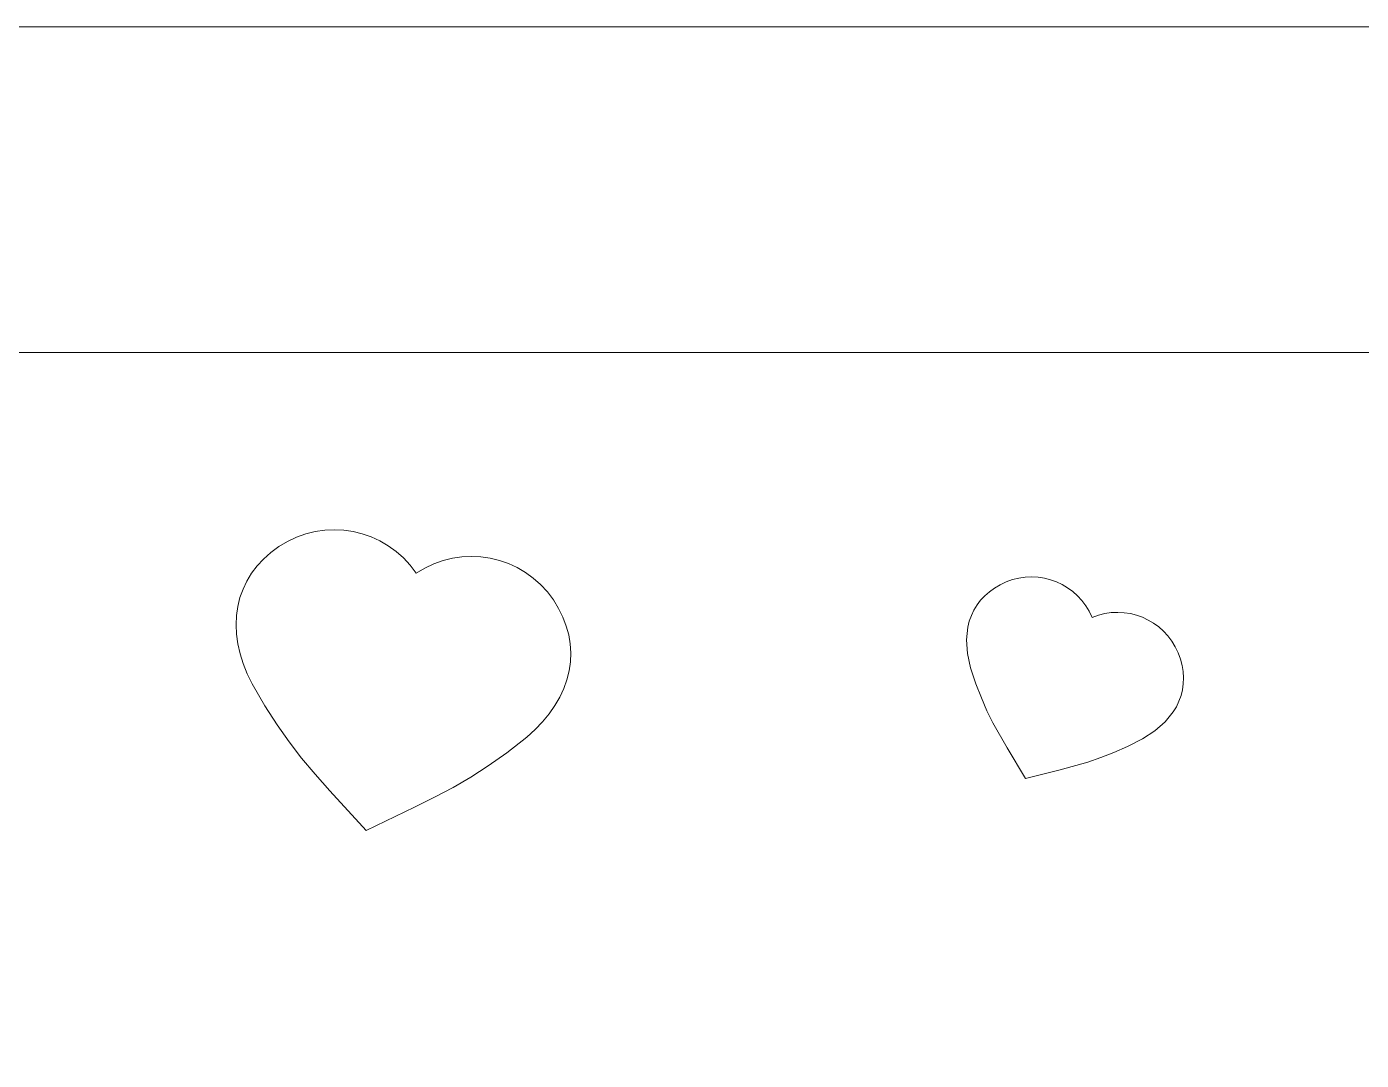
# Model space of a CAD drawing. Header units: millimetres. Extents: x -178 to 178, y -197 to 165.
# Drawn here: x 91.12 to 125.16, y 139.1 to 165.48 of the extents above; entities that cross this region are included whole.
import ezdxf

# ---------------------------------------------------------------- set-up
doc = ezdxf.new("R2010")
doc.units = ezdxf.units.MM
doc.header["$MEASUREMENT"] = 0
doc.layers.add('Calque_par_d_faut', color=7, linetype='Continuous')

msp = doc.modelspace()

# ---------------------------------------------------------------- linework, layer by layer
at = {"layer": 'Calque_par_d_faut', "color": 1, "lineweight": 9}
msp.add_open_spline([(-173.1455, 165.4772), (-174.4725, 165.4763), (-175.7447, 164.9484), (-176.6824, 164.0095), (-176.6824, 164.0095), (-177.6201, 163.0707), (-178.1464, 161.8041), (-178.1455, 160.4772), (-178.1455, 160.4772), (-178.1455, 160.4772), (-178.1455, -24.5228), (-178.1455, -24.5228), (-178.1455, -24.5228), (-178.1447, -25.8498), (-177.6168, -27.122), (-176.6779, -28.0597), (-176.6779, -28.0597), (-175.7391, -28.9974), (-174.4725, -29.5237), (-173.1455, -29.5228), (-173.1455, -29.5228), (-173.1455, -29.5228), (172.4975, -29.5228), (172.4975, -29.5228), (172.4975, -29.5228), (173.8245, -29.522), (175.0967, -28.9941), (176.0344, -28.0552), (176.0344, -28.0552), (176.9721, -27.1163), (177.4984, -25.8498), (177.4975, -24.5228), (177.4975, -24.5228), (177.4975, -24.5228), (177.4975, 71.9694), (177.4975, 71.9694), (177.4975, 71.9694), (177.4975, 71.9694), (177.4975, 79.9694), (177.4975, 79.9694), (177.4975, 79.9694), (177.4975, 79.9694), (177.4975, 160.4772), (177.4975, 160.4772), (177.4975, 160.4772), (177.4967, 161.8041), (176.9688, 163.0763), (176.0299, 164.014), (176.0299, 164.014), (175.0911, 164.9517), (173.8245, 165.478), (172.4975, 165.4772), (172.4975, 165.4772), (172.4975, 165.4772), (-173.1455, 165.4772), (-173.1455, 165.4772), (-173.1455, 165.4772), (-173.1455, 165.4772), (-173.1455, 165.4772), (-173.1455, 165.4772)], degree=3, knots=[0, 0, 0, 0, 0.0625, 0.0625, 0.0625, 0.0625, 0.125, 0.125, 0.125, 0.125, 0.1875, 0.1875, 0.1875, 0.1875, 0.25, 0.25, 0.25, 0.25, 0.3125, 0.3125, 0.3125, 0.3125, 0.375, 0.375, 0.375, 0.375, 0.4375, 0.4375, 0.4375, 0.4375, 0.5, 0.5, 0.5, 0.5, 0.5625, 0.5625, 0.5625, 0.5625, 0.625, 0.625, 0.625, 0.625, 0.6875, 0.6875, 0.6875, 0.6875, 0.75, 0.75, 0.75, 0.75, 0.8125, 0.8125, 0.8125, 0.8125, 0.875, 0.875, 0.875, 0.875, 1, 1, 1, 1], dxfattribs=at)
at = {"layer": 'Calque_par_d_faut', "color": 150, "lineweight": 9}
for points, knots in [([(159.0166, 157.1652), (159.8117, 157.1657), (160.5745, 156.8503), (161.1371, 156.2884), (161.1371, 156.2884), (161.6997, 155.7265), (162.0161, 154.9604), (162.0166, 154.1652), (162.0166, 154.1652), (162.0166, 154.1652), (162.0166, -18.2109), (162.0166, -18.2109), (162.0166, -18.2109), (162.0171, -19.006), (161.7017, -19.7688), (161.1398, -20.3314), (161.1398, -20.3314), (160.5779, -20.894), (159.8117, -21.2104), (159.0166, -21.2109), (159.0166, -21.2109), (159.0166, -21.2109), (38.413, -21.2109), (38.413, -21.2109), (38.413, -21.2109), (37.6179, -21.2114), (36.8551, -20.896), (36.2925, -20.3341), (36.2925, -20.3341), (35.7299, -19.7722), (35.4135, -19.006), (35.413, -18.2109), (35.413, -18.2109), (35.413, -18.2109), (35.413, 154.1652), (35.413, 154.1652), (35.413, 154.1652), (35.4125, 154.9604), (35.7279, 155.7231), (36.2898, 156.2857), (36.2898, 156.2857), (36.8517, 156.8484), (37.6179, 157.1647), (38.413, 157.1652), (38.413, 157.1652), (38.413, 157.1652), (159.0166, 157.1652), (159.0166, 157.1652), (159.0166, 157.1652), (159.0166, 157.1652), (159.0166, 157.1652), (159.0166, 157.1652)], [0, 0, 0, 0, 0.0714286, 0.0714286, 0.0714286, 0.0714286, 0.1428571, 0.1428571, 0.1428571, 0.1428571, 0.2142857, 0.2142857, 0.2142857, 0.2142857, 0.2857143, 0.2857143, 0.2857143, 0.2857143, 0.3571429, 0.3571429, 0.3571429, 0.3571429, 0.4285714, 0.4285714, 0.4285714, 0.4285714, 0.5, 0.5, 0.5, 0.5, 0.5714286, 0.5714286, 0.5714286, 0.5714286, 0.6428571, 0.6428571, 0.6428571, 0.6428571, 0.7142857, 0.7142857, 0.7142857, 0.7142857, 0.7857143, 0.7857143, 0.7857143, 0.7857143, 0.8571429, 0.8571429, 0.8571429, 0.8571429, 1, 1, 1, 1]), ([(101.0555, 151.5305), (101.0555, 151.5305), (101.2764, 151.6638), (101.2764, 151.6638), (101.2764, 151.6638), (101.2764, 151.6638), (101.5053, 151.772), (101.5053, 151.772), (101.5053, 151.772), (101.5053, 151.772), (101.7404, 151.8555), (101.7404, 151.8555), (101.7404, 151.8555), (101.7404, 151.8555), (101.9798, 151.9147), (101.9798, 151.9147), (101.9798, 151.9147), (101.9798, 151.9147), (102.2219, 151.9499), (102.2219, 151.9499), (102.2219, 151.9499), (102.2219, 151.9499), (102.4648, 151.9614), (102.4648, 151.9614), (102.4648, 151.9614), (102.4648, 151.9614), (102.7068, 151.9495), (102.7068, 151.9495), (102.7068, 151.9495), (102.7068, 151.9495), (102.9462, 151.9147), (102.9462, 151.9147), (102.9462, 151.9147), (102.9462, 151.9147), (103.1812, 151.8572), (103.1812, 151.8572), (103.1812, 151.8572), (103.1812, 151.8572), (103.41, 151.7774), (103.41, 151.7774), (103.41, 151.7774), (103.41, 151.7774), (103.6309, 151.6757), (103.6309, 151.6757), (103.6309, 151.6757), (103.6309, 151.6757), (103.8421, 151.5523), (103.8421, 151.5523), (103.8421, 151.5523), (103.8421, 151.5523), (104.0418, 151.4076), (104.0418, 151.4076), (104.0418, 151.4076), (104.0418, 151.4076), (104.2284, 151.242), (104.2284, 151.242), (104.2284, 151.242), (104.2284, 151.242), (104.4, 151.0558), (104.4, 151.0558), (104.4, 151.0558), (104.4, 151.0558), (104.5549, 150.8494), (104.5549, 150.8494), (104.5549, 150.8494), (104.5549, 150.8494), (104.6886, 150.6308), (104.6886, 150.6308), (104.6886, 150.6308), (104.6886, 150.6308), (104.7981, 150.4085), (104.7981, 150.4085), (104.7981, 150.4085), (104.7981, 150.4085), (104.8836, 150.1832), (104.8836, 150.1832), (104.8836, 150.1832), (104.8836, 150.1832), (104.9451, 149.9558), (104.9451, 149.9558), (104.9451, 149.9558), (104.9451, 149.9558), (104.9829, 149.727), (104.9829, 149.727), (104.9829, 149.727), (104.9829, 149.727), (104.997, 149.4977), (104.997, 149.4977), (104.997, 149.4977), (104.997, 149.4977), (104.9877, 149.2687), (104.9877, 149.2687), (104.9877, 149.2687), (104.9877, 149.2687), (104.9551, 149.0407), (104.9551, 149.0407), (104.9551, 149.0407), (104.9551, 149.0407), (104.8993, 148.8145), (104.8993, 148.8145), (104.8993, 148.8145), (104.8993, 148.8145), (104.8205, 148.591), (104.8205, 148.591), (104.8205, 148.591), (104.8205, 148.591), (104.7189, 148.3709), (104.7189, 148.3709), (104.7189, 148.3709), (104.7189, 148.3709), (104.5946, 148.155), (104.5946, 148.155), (104.5946, 148.155), (104.5946, 148.155), (104.4478, 147.9442), (104.4478, 147.9442), (104.4478, 147.9442), (104.4478, 147.9442), (104.2787, 147.7393), (104.2787, 147.7393), (104.2787, 147.7393), (104.2787, 147.7393), (104.0873, 147.5409), (104.0873, 147.5409), (104.0873, 147.5409), (104.0873, 147.5409), (103.8738, 147.35), (103.8738, 147.35), (103.8738, 147.35), (103.8738, 147.35), (103.363, 146.9522), (103.363, 146.9522), (103.363, 146.9522), (103.363, 146.9522), (102.8936, 146.6165), (102.8936, 146.6165), (102.8936, 146.6165), (102.8936, 146.6165), (102.4448, 146.326), (102.4448, 146.326), (102.4448, 146.326), (102.4448, 146.326), (101.9956, 146.0641), (101.9956, 146.0641), (101.9956, 146.0641), (101.9956, 146.0641), (101.5253, 145.8142), (101.5253, 145.8142), (101.5253, 145.8142), (101.5253, 145.8142), (101.0129, 145.5595), (101.0129, 145.5595), (101.0129, 145.5595), (101.0129, 145.5595), (99.7785, 144.9691), (99.7785, 144.9691), (99.7785, 144.9691), (99.7785, 144.9691), (98.8555, 145.9793), (98.8555, 145.9793), (98.8555, 145.9793), (98.8555, 145.9793), (98.4761, 146.4076), (98.4761, 146.4076), (98.4761, 146.4076), (98.4761, 146.4076), (98.1338, 146.8157), (98.1338, 146.8157), (98.1338, 146.8157), (98.1338, 146.8157), (97.8157, 147.2269), (97.8157, 147.2269), (97.8157, 147.2269), (97.8157, 147.2269), (97.5086, 147.6645), (97.5086, 147.6645), (97.5086, 147.6645), (97.5086, 147.6645), (97.1994, 148.1518), (97.1994, 148.1518), (97.1994, 148.1518), (97.1994, 148.1518), (96.875, 148.7121), (96.875, 148.7121), (96.875, 148.7121), (96.875, 148.7121), (96.7487, 148.9691), (96.7487, 148.9691), (96.7487, 148.9691), (96.7487, 148.9691), (96.6457, 149.2248), (96.6457, 149.2248), (96.6457, 149.2248), (96.6457, 149.2248), (96.5657, 149.4782), (96.5657, 149.4782), (96.5657, 149.4782), (96.5657, 149.4782), (96.5087, 149.7287), (96.5087, 149.7287), (96.5087, 149.7287), (96.5087, 149.7287), (96.4744, 149.9754), (96.4744, 149.9754), (96.4744, 149.9754), (96.4744, 149.9754), (96.4628, 150.2176), (96.4628, 150.2176), (96.4628, 150.2176), (96.4628, 150.2176), (96.4736, 150.4543), (96.4736, 150.4543), (96.4736, 150.4543), (96.4736, 150.4543), (96.5067, 150.6849), (96.5067, 150.6849), (96.5067, 150.6849), (96.5067, 150.6849), (96.562, 150.9085), (96.562, 150.9085), (96.562, 150.9085), (96.562, 150.9085), (96.6393, 151.1243), (96.6393, 151.1243), (96.6393, 151.1243), (96.6393, 151.1243), (96.7384, 151.3316), (96.7384, 151.3316), (96.7384, 151.3316), (96.7384, 151.3316), (96.8591, 151.5295), (96.8591, 151.5295), (96.8591, 151.5295), (96.8591, 151.5295), (97.0015, 151.7172), (97.0015, 151.7172), (97.0015, 151.7172), (97.0015, 151.7172), (97.1652, 151.894), (97.1652, 151.894), (97.1652, 151.894), (97.1652, 151.894), (97.3501, 152.059), (97.3501, 152.059), (97.3501, 152.059), (97.3501, 152.059), (97.556, 152.2115), (97.556, 152.2115), (97.556, 152.2115), (97.556, 152.2115), (97.777, 152.3448), (97.777, 152.3448), (97.777, 152.3448), (97.777, 152.3448), (98.0059, 152.4531), (98.0059, 152.4531), (98.0059, 152.4531), (98.0059, 152.4531), (98.241, 152.5366), (98.241, 152.5366), (98.241, 152.5366), (98.241, 152.5366), (98.4804, 152.5958), (98.4804, 152.5958), (98.4804, 152.5958), (98.4804, 152.5958), (98.7224, 152.6309), (98.7224, 152.6309), (98.7224, 152.6309), (98.7224, 152.6309), (98.9654, 152.6424), (98.9654, 152.6424), (98.9654, 152.6424), (98.9654, 152.6424), (99.2074, 152.6306), (99.2074, 152.6306), (99.2074, 152.6306), (99.2074, 152.6306), (99.4468, 152.5957), (99.4468, 152.5957), (99.4468, 152.5957), (99.4468, 152.5957), (99.6818, 152.5383), (99.6818, 152.5383), (99.6818, 152.5383), (99.6818, 152.5383), (99.9106, 152.4585), (99.9106, 152.4585), (99.9106, 152.4585), (99.9106, 152.4585), (100.1315, 152.3567), (100.1315, 152.3567), (100.1315, 152.3567), (100.1315, 152.3567), (100.3427, 152.2333), (100.3427, 152.2333), (100.3427, 152.2333), (100.3427, 152.2333), (100.5424, 152.0887), (100.5424, 152.0887), (100.5424, 152.0887), (100.5424, 152.0887), (100.729, 151.9231), (100.729, 151.9231), (100.729, 151.9231), (100.729, 151.9231), (100.9006, 151.7369), (100.9006, 151.7369), (100.9006, 151.7369), (100.9006, 151.7369), (101.0555, 151.5305), (101.0555, 151.5305), (101.0555, 151.5305), (101.0555, 151.5305), (101.0555, 151.5305), (101.0555, 151.5305)], [0, 0, 0, 0, 0.0125, 0.0125, 0.0125, 0.0125, 0.025, 0.025, 0.025, 0.025, 0.0375, 0.0375, 0.0375, 0.0375, 0.05, 0.05, 0.05, 0.05, 0.0625, 0.0625, 0.0625, 0.0625, 0.075, 0.075, 0.075, 0.075, 0.0875, 0.0875, 0.0875, 0.0875, 0.1, 0.1, 0.1, 0.1, 0.1125, 0.1125, 0.1125, 0.1125, 0.125, 0.125, 0.125, 0.125, 0.1375, 0.1375, 0.1375, 0.1375, 0.15, 0.15, 0.15, 0.15, 0.1625, 0.1625, 0.1625, 0.1625, 0.175, 0.175, 0.175, 0.175, 0.1875, 0.1875, 0.1875, 0.1875, 0.2, 0.2, 0.2, 0.2, 0.2125, 0.2125, 0.2125, 0.2125, 0.225, 0.225, 0.225, 0.225, 0.2375, 0.2375, 0.2375, 0.2375, 0.25, 0.25, 0.25, 0.25, 0.2625, 0.2625, 0.2625, 0.2625, 0.275, 0.275, 0.275, 0.275, 0.2875, 0.2875, 0.2875, 0.2875, 0.3, 0.3, 0.3, 0.3, 0.3125, 0.3125, 0.3125, 0.3125, 0.325, 0.325, 0.325, 0.325, 0.3375, 0.3375, 0.3375, 0.3375, 0.35, 0.35, 0.35, 0.35, 0.3625, 0.3625, 0.3625, 0.3625, 0.375, 0.375, 0.375, 0.375, 0.3875, 0.3875, 0.3875, 0.3875, 0.4, 0.4, 0.4, 0.4, 0.4125, 0.4125, 0.4125, 0.4125, 0.425, 0.425, 0.425, 0.425, 0.4375, 0.4375, 0.4375, 0.4375, 0.45, 0.45, 0.45, 0.45, 0.4625, 0.4625, 0.4625, 0.4625, 0.475, 0.475, 0.475, 0.475, 0.4875, 0.4875, 0.4875, 0.4875, 0.5, 0.5, 0.5, 0.5, 0.5125, 0.5125, 0.5125, 0.5125, 0.525, 0.525, 0.525, 0.525, 0.5375, 0.5375, 0.5375, 0.5375, 0.55, 0.55, 0.55, 0.55, 0.5625, 0.5625, 0.5625, 0.5625, 0.575, 0.575, 0.575, 0.575, 0.5875, 0.5875, 0.5875, 0.5875, 0.6, 0.6, 0.6, 0.6, 0.6125, 0.6125, 0.6125, 0.6125, 0.625, 0.625, 0.625, 0.625, 0.6375, 0.6375, 0.6375, 0.6375, 0.65, 0.65, 0.65, 0.65, 0.6625, 0.6625, 0.6625, 0.6625, 0.675, 0.675, 0.675, 0.675, 0.6875, 0.6875, 0.6875, 0.6875, 0.7, 0.7, 0.7, 0.7, 0.7125, 0.7125, 0.7125, 0.7125, 0.725, 0.725, 0.725, 0.725, 0.7375, 0.7375, 0.7375, 0.7375, 0.75, 0.75, 0.75, 0.75, 0.7625, 0.7625, 0.7625, 0.7625, 0.775, 0.775, 0.775, 0.775, 0.7875, 0.7875, 0.7875, 0.7875, 0.8, 0.8, 0.8, 0.8, 0.8125, 0.8125, 0.8125, 0.8125, 0.825, 0.825, 0.825, 0.825, 0.8375, 0.8375, 0.8375, 0.8375, 0.85, 0.85, 0.85, 0.85, 0.8625, 0.8625, 0.8625, 0.8625, 0.875, 0.875, 0.875, 0.875, 0.8875, 0.8875, 0.8875, 0.8875, 0.9, 0.9, 0.9, 0.9, 0.9125, 0.9125, 0.9125, 0.9125, 0.925, 0.925, 0.925, 0.925, 0.9375, 0.9375, 0.9375, 0.9375, 0.95, 0.95, 0.95, 0.95, 0.9625, 0.9625, 0.9625, 0.9625, 0.975, 0.975, 0.975, 0.975, 1, 1, 1, 1]), ([(118.293, 150.4051), (118.293, 150.4051), (118.4548, 150.4629), (118.4548, 150.4629), (118.4548, 150.4629), (118.4548, 150.4629), (118.6184, 150.5034), (118.6184, 150.5034), (118.6184, 150.5034), (118.6184, 150.5034), (118.7827, 150.5269), (118.7827, 150.5269), (118.7827, 150.5269), (118.7827, 150.5269), (118.9467, 150.5339), (118.9467, 150.5339), (118.9467, 150.5339), (118.9467, 150.5339), (119.1093, 150.525), (119.1093, 150.525), (119.1093, 150.525), (119.1093, 150.525), (119.2693, 150.5005), (119.2693, 150.5005), (119.2693, 150.5005), (119.2693, 150.5005), (119.4256, 150.4608), (119.4256, 150.4608), (119.4256, 150.4608), (119.4256, 150.4608), (119.5772, 150.4066), (119.5772, 150.4066), (119.5772, 150.4066), (119.5772, 150.4066), (119.723, 150.3381), (119.723, 150.3381), (119.723, 150.3381), (119.723, 150.3381), (119.8617, 150.2559), (119.8617, 150.2559), (119.8617, 150.2559), (119.8617, 150.2559), (119.9924, 150.1604), (119.9924, 150.1604), (119.9924, 150.1604), (119.9924, 150.1604), (120.1139, 150.052), (120.1139, 150.052), (120.1139, 150.052), (120.1139, 150.052), (120.2252, 149.9313), (120.2252, 149.9313), (120.2252, 149.9313), (120.2252, 149.9313), (120.3251, 149.7987), (120.3251, 149.7987), (120.3251, 149.7987), (120.3251, 149.7987), (120.4125, 149.6546), (120.4125, 149.6546), (120.4125, 149.6546), (120.4125, 149.6546), (120.4863, 149.4995), (120.4863, 149.4995), (120.4863, 149.4995), (120.4863, 149.4995), (120.5448, 149.3393), (120.5448, 149.3393), (120.5448, 149.3393), (120.5448, 149.3393), (120.5869, 149.1798), (120.5869, 149.1798), (120.5869, 149.1798), (120.5869, 149.1798), (120.613, 149.0216), (120.613, 149.0216), (120.613, 149.0216), (120.613, 149.0216), (120.6232, 148.8651), (120.6232, 148.8651), (120.6232, 148.8651), (120.6232, 148.8651), (120.6176, 148.7109), (120.6176, 148.7109), (120.6176, 148.7109), (120.6176, 148.7109), (120.5966, 148.5594), (120.5966, 148.5594), (120.5966, 148.5594), (120.5966, 148.5594), (120.5604, 148.4112), (120.5604, 148.4112), (120.5604, 148.4112), (120.5604, 148.4112), (120.509, 148.2668), (120.509, 148.2668), (120.509, 148.2668), (120.509, 148.2668), (120.4428, 148.1266), (120.4428, 148.1266), (120.4428, 148.1266), (120.4428, 148.1266), (120.362, 147.9911), (120.362, 147.9911), (120.362, 147.9911), (120.362, 147.9911), (120.1572, 147.7365), (120.1572, 147.7365), (120.1572, 147.7365), (120.1572, 147.7365), (119.8962, 147.5068), (119.8962, 147.5068), (119.8962, 147.5068), (119.8962, 147.5068), (119.5808, 147.3062), (119.5808, 147.3062), (119.5808, 147.3062), (119.5808, 147.3062), (119.1951, 147.1141), (119.1951, 147.1141), (119.1951, 147.1141), (119.1951, 147.1141), (118.8446, 146.9569), (118.8446, 146.9569), (118.8446, 146.9569), (118.8446, 146.9569), (118.5135, 146.8265), (118.5135, 146.8265), (118.5135, 146.8265), (118.5135, 146.8265), (118.186, 146.7149), (118.186, 146.7149), (118.186, 146.7149), (118.186, 146.7149), (117.4784, 146.5151), (117.4784, 146.5151), (117.4784, 146.5151), (117.4784, 146.5151), (116.5952, 146.2926), (116.5952, 146.2926), (116.5952, 146.2926), (116.5952, 146.2926), (116.1262, 147.0734), (116.1262, 147.0734), (116.1262, 147.0734), (116.1262, 147.0734), (115.7656, 147.7142), (115.7656, 147.7142), (115.7656, 147.7142), (115.7656, 147.7142), (115.6122, 148.0244), (115.6122, 148.0244), (115.6122, 148.0244), (115.6122, 148.0244), (115.4695, 148.3503), (115.4695, 148.3503), (115.4695, 148.3503), (115.4695, 148.3503), (115.332, 148.709), (115.332, 148.709), (115.332, 148.709), (115.332, 148.709), (115.1942, 149.1173), (115.1942, 149.1173), (115.1942, 149.1173), (115.1942, 149.1173), (115.1122, 149.482), (115.1122, 149.482), (115.1122, 149.482), (115.1122, 149.482), (115.0892, 149.8288), (115.0892, 149.8288), (115.0892, 149.8288), (115.0892, 149.8288), (115.1237, 150.1538), (115.1237, 150.1538), (115.1237, 150.1538), (115.1237, 150.1538), (115.162, 150.3068), (115.162, 150.3068), (115.162, 150.3068), (115.162, 150.3068), (115.214, 150.4529), (115.214, 150.4529), (115.214, 150.4529), (115.214, 150.4529), (115.2795, 150.5915), (115.2795, 150.5915), (115.2795, 150.5915), (115.2795, 150.5915), (115.3583, 150.7221), (115.3583, 150.7221), (115.3583, 150.7221), (115.3583, 150.7221), (115.4503, 150.8443), (115.4503, 150.8443), (115.4503, 150.8443), (115.4503, 150.8443), (115.5552, 150.9575), (115.5552, 150.9575), (115.5552, 150.9575), (115.5552, 150.9575), (115.6728, 151.0612), (115.6728, 151.0612), (115.6728, 151.0612), (115.6728, 151.0612), (115.8029, 151.155), (115.8029, 151.155), (115.8029, 151.155), (115.8029, 151.155), (115.9453, 151.2383), (115.9453, 151.2383), (115.9453, 151.2383), (115.9453, 151.2383), (116.0997, 151.3106), (116.0997, 151.3106), (116.0997, 151.3106), (116.0997, 151.3106), (116.2615, 151.3684), (116.2615, 151.3684), (116.2615, 151.3684), (116.2615, 151.3684), (116.4251, 151.4089), (116.4251, 151.4089), (116.4251, 151.4089), (116.4251, 151.4089), (116.5894, 151.4324), (116.5894, 151.4324), (116.5894, 151.4324), (116.5894, 151.4324), (116.7534, 151.4395), (116.7534, 151.4395), (116.7534, 151.4395), (116.7534, 151.4395), (116.916, 151.4305), (116.916, 151.4305), (116.916, 151.4305), (116.916, 151.4305), (117.076, 151.406), (117.076, 151.406), (117.076, 151.406), (117.076, 151.406), (117.2323, 151.3664), (117.2323, 151.3664), (117.2323, 151.3664), (117.2323, 151.3664), (117.3839, 151.3121), (117.3839, 151.3121), (117.3839, 151.3121), (117.3839, 151.3121), (117.5297, 151.2436), (117.5297, 151.2436), (117.5297, 151.2436), (117.5297, 151.2436), (117.6684, 151.1614), (117.6684, 151.1614), (117.6684, 151.1614), (117.6684, 151.1614), (117.7991, 151.0659), (117.7991, 151.0659), (117.7991, 151.0659), (117.7991, 151.0659), (117.9206, 150.9576), (117.9206, 150.9576), (117.9206, 150.9576), (117.9206, 150.9576), (118.0319, 150.8369), (118.0319, 150.8369), (118.0319, 150.8369), (118.0319, 150.8369), (118.1318, 150.7042), (118.1318, 150.7042), (118.1318, 150.7042), (118.1318, 150.7042), (118.2192, 150.5602), (118.2192, 150.5602), (118.2192, 150.5602), (118.2192, 150.5602), (118.293, 150.4051), (118.293, 150.4051), (118.293, 150.4051), (118.293, 150.4051), (118.293, 150.4051), (118.293, 150.4051)], [0, 0, 0, 0, 0.0138889, 0.0138889, 0.0138889, 0.0138889, 0.0277778, 0.0277778, 0.0277778, 0.0277778, 0.0416667, 0.0416667, 0.0416667, 0.0416667, 0.0555556, 0.0555556, 0.0555556, 0.0555556, 0.0694444, 0.0694444, 0.0694444, 0.0694444, 0.0833333, 0.0833333, 0.0833333, 0.0833333, 0.0972222, 0.0972222, 0.0972222, 0.0972222, 0.1111111, 0.1111111, 0.1111111, 0.1111111, 0.125, 0.125, 0.125, 0.125, 0.1388889, 0.1388889, 0.1388889, 0.1388889, 0.1527778, 0.1527778, 0.1527778, 0.1527778, 0.1666667, 0.1666667, 0.1666667, 0.1666667, 0.1805556, 0.1805556, 0.1805556, 0.1805556, 0.1944444, 0.1944444, 0.1944444, 0.1944444, 0.2083333, 0.2083333, 0.2083333, 0.2083333, 0.2222222, 0.2222222, 0.2222222, 0.2222222, 0.2361111, 0.2361111, 0.2361111, 0.2361111, 0.25, 0.25, 0.25, 0.25, 0.2638889, 0.2638889, 0.2638889, 0.2638889, 0.2777778, 0.2777778, 0.2777778, 0.2777778, 0.2916667, 0.2916667, 0.2916667, 0.2916667, 0.3055556, 0.3055556, 0.3055556, 0.3055556, 0.3194444, 0.3194444, 0.3194444, 0.3194444, 0.3333333, 0.3333333, 0.3333333, 0.3333333, 0.3472222, 0.3472222, 0.3472222, 0.3472222, 0.3611111, 0.3611111, 0.3611111, 0.3611111, 0.375, 0.375, 0.375, 0.375, 0.3888889, 0.3888889, 0.3888889, 0.3888889, 0.4027778, 0.4027778, 0.4027778, 0.4027778, 0.4166667, 0.4166667, 0.4166667, 0.4166667, 0.4305556, 0.4305556, 0.4305556, 0.4305556, 0.4444444, 0.4444444, 0.4444444, 0.4444444, 0.4583333, 0.4583333, 0.4583333, 0.4583333, 0.4722222, 0.4722222, 0.4722222, 0.4722222, 0.4861111, 0.4861111, 0.4861111, 0.4861111, 0.5, 0.5, 0.5, 0.5, 0.5138889, 0.5138889, 0.5138889, 0.5138889, 0.5277778, 0.5277778, 0.5277778, 0.5277778, 0.5416667, 0.5416667, 0.5416667, 0.5416667, 0.5555556, 0.5555556, 0.5555556, 0.5555556, 0.5694444, 0.5694444, 0.5694444, 0.5694444, 0.5833333, 0.5833333, 0.5833333, 0.5833333, 0.5972222, 0.5972222, 0.5972222, 0.5972222, 0.6111111, 0.6111111, 0.6111111, 0.6111111, 0.625, 0.625, 0.625, 0.625, 0.6388889, 0.6388889, 0.6388889, 0.6388889, 0.6527778, 0.6527778, 0.6527778, 0.6527778, 0.6666667, 0.6666667, 0.6666667, 0.6666667, 0.6805556, 0.6805556, 0.6805556, 0.6805556, 0.6944444, 0.6944444, 0.6944444, 0.6944444, 0.7083333, 0.7083333, 0.7083333, 0.7083333, 0.7222222, 0.7222222, 0.7222222, 0.7222222, 0.7361111, 0.7361111, 0.7361111, 0.7361111, 0.75, 0.75, 0.75, 0.75, 0.7638889, 0.7638889, 0.7638889, 0.7638889, 0.7777778, 0.7777778, 0.7777778, 0.7777778, 0.7916667, 0.7916667, 0.7916667, 0.7916667, 0.8055556, 0.8055556, 0.8055556, 0.8055556, 0.8194444, 0.8194444, 0.8194444, 0.8194444, 0.8333333, 0.8333333, 0.8333333, 0.8333333, 0.8472222, 0.8472222, 0.8472222, 0.8472222, 0.8611111, 0.8611111, 0.8611111, 0.8611111, 0.875, 0.875, 0.875, 0.875, 0.8888889, 0.8888889, 0.8888889, 0.8888889, 0.9027778, 0.9027778, 0.9027778, 0.9027778, 0.9166667, 0.9166667, 0.9166667, 0.9166667, 0.9305556, 0.9305556, 0.9305556, 0.9305556, 0.9444444, 0.9444444, 0.9444444, 0.9444444, 0.9583333, 0.9583333, 0.9583333, 0.9583333, 0.9722222, 0.9722222, 0.9722222, 0.9722222, 1, 1, 1, 1])]:
    msp.add_open_spline(points, degree=3, knots=knots, dxfattribs=at)

doc.saveas('drawing.dxf')
